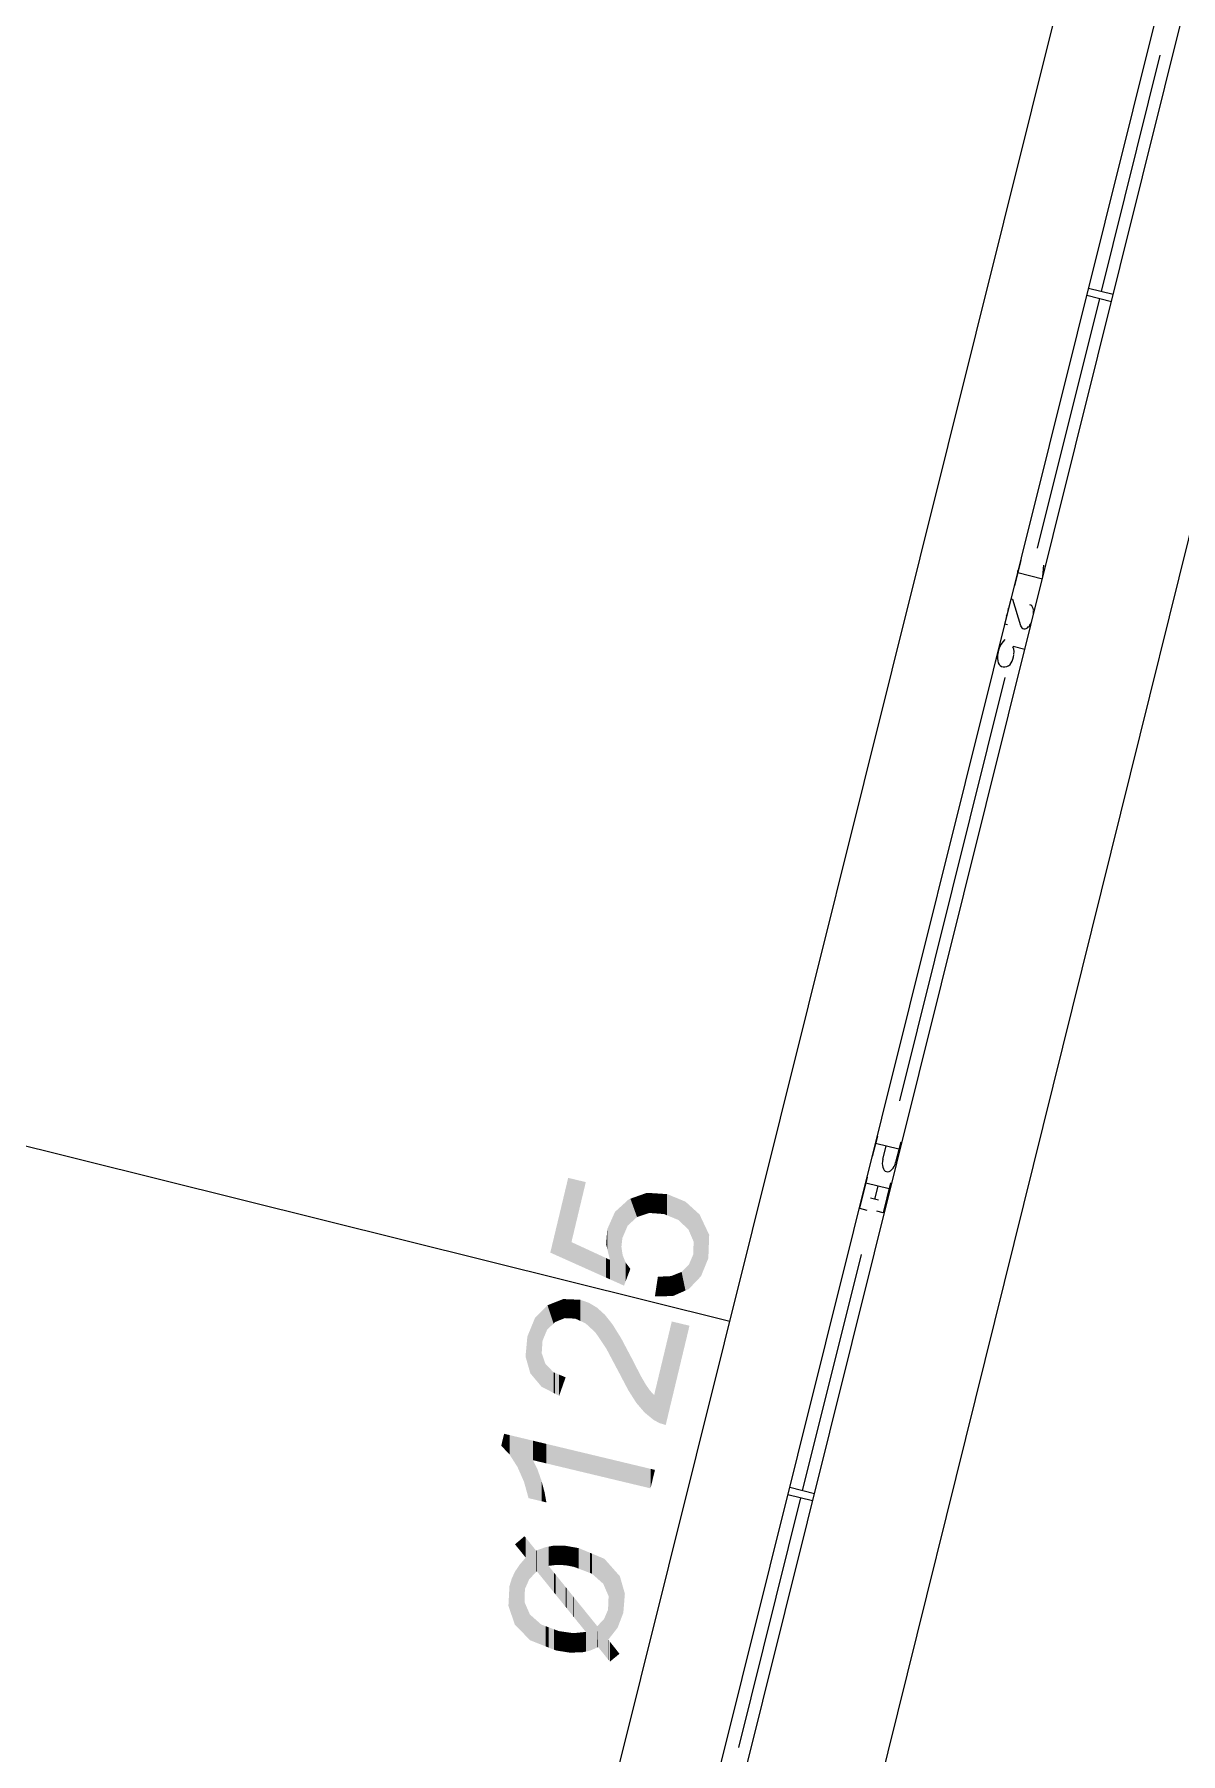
# Model space of a CAD drawing. Header units: inches. Extents: x 0.0008 to 0.0144, y 0.0003 to 0.0113.
# Drawn here: x 0.0018327 to 0.0020517, y 0.005027 to 0.0053556 of the extents above; entities that cross this region are included whole.
import ezdxf

# ---------------------------------------------------------------- set-up
doc = ezdxf.new("R2010")
doc.units = ezdxf.units.IN
doc.header["$MEASUREMENT"] = 0
doc.layers.add('Standard', color=7, linetype='Continuous')

# ---------------------------------------------------------------- blocks, each defined once
blk = doc.blocks.new('*U699')
at = {"layer": 'Standard', "color": 4, "linetype": 'ByBlock'}
for points in [[(0.0488844, 0.1287004), (0.0488828, 0.1287024), (0.0488844, 0.1287038)], [(0.0489063, 0.1286732), (0.0488844, 0.1287038), (0.0489063, 0.1287224)], [(0.0488844, 0.1287004), (0.0488844, 0.1287038), (0.0489063, 0.1286732)], [(0.0489291, 0.1286449), (0.0489063, 0.1287224), (0.0489291, 0.1287418)], [(0.0489063, 0.1286732), (0.0489063, 0.1287224), (0.0489291, 0.1286449)], [(0.0489291, 0.1286449), (0.0489291, 0.1287418), (0.0489291, 0.1286448)], [(0.0489291, 0.1286448), (0.0489291, 0.1287418), (0.0489308, 0.1286428)], [(0.0489308, 0.1286428), (0.0489308, 0.1287397), (0.0489347, 0.1286379)], [(0.0489291, 0.1282644), (0.0489063, 0.1286048), (0.0489291, 0.1286314)], [(0.0489308, 0.1284853), (0.0489291, 0.1286315), (0.0489308, 0.1286334)], [(0.0489291, 0.1282644), (0.0489291, 0.1286314), (0.0489291, 0.1286315)], [(0.0489291, 0.1282644), (0.0489291, 0.1286314), (0.0489291, 0.1282644)], [(0.0489347, 0.1284941), (0.0489308, 0.1286334), (0.0489347, 0.1286379)], [(0.0489884, 0.128572), (0.048985, 0.1286721), (0.0489884, 0.1286733)], [(0.04901, 0.1285452), (0.0489884, 0.1286733), (0.04901, 0.128681)], [(0.0489884, 0.128572), (0.0489884, 0.1286733), (0.04901, 0.1285452)], [(0.0490321, 0.128518), (0.04901, 0.128681), (0.0490321, 0.1286888)], [(0.04901, 0.1285452), (0.04901, 0.128681), (0.0490321, 0.128518)], [(0.0490456, 0.1285012), (0.0490321, 0.1286888), (0.0490456, 0.1286913)], [(0.0490321, 0.128518), (0.0490321, 0.1286888), (0.0490456, 0.1285012)], [(0.0490728, 0.1286012), (0.0490456, 0.1286913), (0.0490728, 0.1286964)], [(0.0491019, 0.1286026), (0.0491019, 0.1286957), (0.0491293, 0.1286002)], [(0.0491293, 0.1286002), (0.0491293, 0.1286951), (0.0491339, 0.1285997)], [(0.0491339, 0.1285997), (0.0491339, 0.1286943), (0.0491473, 0.1285971)], [(0.0491473, 0.1285971), (0.0491473, 0.1286919), (0.0491658, 0.1285935)], [(0.0491658, 0.1285935), (0.0491658, 0.1286887), (0.0491696, 0.1285927)], [(0.0491696, 0.1285927), (0.0491696, 0.128688), (0.0491925, 0.1285841)], [(0.0491925, 0.1285841), (0.0491925, 0.128684), (0.0492086, 0.1285779)], [(0.0492086, 0.1285779), (0.0492086, 0.1286773), (0.0492266, 0.1285711)], [(0.0492266, 0.1285711), (0.0492266, 0.1286698), (0.0492463, 0.1285636)], [(0.0492463, 0.1285636), (0.0492463, 0.1286616), (0.0492559, 0.12856)], [(0.0492559, 0.12856), (0.0492559, 0.1286576), (0.0492822, 0.1285366)], [(0.0492822, 0.1285366), (0.0492822, 0.1286466), (0.0492863, 0.128533)], [(0.0492863, 0.128533), (0.0492863, 0.1286449), (0.049311, 0.1285111)], [(0.049311, 0.1285111), (0.049311, 0.1286346), (0.0493154, 0.1285009)], [(0.0493154, 0.1285009), (0.0493154, 0.1286328), (0.0493168, 0.1284976)], [(0.0493168, 0.1284976), (0.0493168, 0.1286322), (0.0493344, 0.1284573)], [(0.0488679, 0.1283538), (0.0488559, 0.1285001), (0.0488679, 0.1285388)], [(0.048882, 0.1283124), (0.0488679, 0.1285388), (0.048882, 0.128568)], [(0.0488679, 0.1283538), (0.0488679, 0.1285388), (0.048882, 0.1283124)], [(0.0488828, 0.1283116), (0.048882, 0.128568), (0.0488828, 0.1285694)], [(0.048882, 0.1283124), (0.048882, 0.128568), (0.0488828, 0.1283116)], [(0.0488844, 0.12831), (0.0488828, 0.1285694), (0.0488844, 0.1285727)], [(0.0488828, 0.1283116), (0.0488828, 0.1285694), (0.0488844, 0.12831)], [(0.0489063, 0.1282877), (0.0488844, 0.1285727), (0.0489063, 0.1286048)], [(0.0488844, 0.12831), (0.0488844, 0.1285727), (0.0489063, 0.1282877)], [(0.0489063, 0.1282877), (0.0489063, 0.1286048), (0.0489291, 0.1282644)], [(0.0490456, 0.1285012), (0.0490456, 0.1285977), (0.0490728, 0.1284675)], [(0.0490728, 0.1284675), (0.0490728, 0.1285641), (0.049077, 0.1284623)], [(0.049077, 0.1284623), (0.049077, 0.1285588), (0.0490809, 0.1284575)], [(0.0490809, 0.1284575), (0.0490809, 0.128554), (0.0490955, 0.1284394)], [(0.0490955, 0.1284394), (0.0490955, 0.1285359), (0.0491019, 0.1284315)], [(0.0493344, 0.1284573), (0.0493344, 0.1286123), (0.0493354, 0.1284549)], [(0.0493354, 0.1284549), (0.0493354, 0.1286112), (0.0493371, 0.1284511)], [(0.0488559, 0.1283888), (0.0488508, 0.1284039), (0.0488559, 0.1285001)], [(0.0488559, 0.1283888), (0.0488559, 0.1285001), (0.0488679, 0.1283538)], [(0.0491019, 0.1284315), (0.0491019, 0.128528), (0.0491293, 0.1283976)], [(0.0491293, 0.1283976), (0.0491293, 0.1284941), (0.0491339, 0.1283919)], [(0.0491339, 0.1283919), (0.0491339, 0.1284885), (0.0491473, 0.1283754)], [(0.0491473, 0.1283754), (0.0491473, 0.1284719), (0.0491658, 0.1283525)], [(0.0493371, 0.1282417), (0.0493354, 0.1284102), (0.0493371, 0.1284511)], [(0.0489291, 0.1282644), (0.0489291, 0.1284215), (0.0489308, 0.1282627)], [(0.0489308, 0.1282627), (0.0489308, 0.1284178), (0.0489347, 0.1282588)], [(0.0489347, 0.1282588), (0.0489347, 0.1284088), (0.0489514, 0.1282417)], [(0.0489514, 0.1282417), (0.0489514, 0.1283703), (0.048955, 0.128238)], [(0.0491658, 0.1283525), (0.0491658, 0.128449), (0.0491696, 0.1283477)], [(0.0491696, 0.1283477), (0.0491696, 0.1284442), (0.0491925, 0.1283194)], [(0.0491925, 0.1283194), (0.0491925, 0.1284159), (0.0492086, 0.1282994)], [(0.0492086, 0.1282994), (0.0492086, 0.128396), (0.0492266, 0.1282772)], [(0.0493344, 0.1281441), (0.0493168, 0.1283439), (0.0493344, 0.128385)], [(0.0493354, 0.1281429), (0.0493344, 0.128385), (0.0493354, 0.1284102)], [(0.0493344, 0.1281441), (0.0493344, 0.128385), (0.0493354, 0.1281429)], [(0.048955, 0.128238), (0.048955, 0.1283621), (0.0489564, 0.1282366)], [(0.0489564, 0.1282366), (0.0489564, 0.1283608), (0.048985, 0.1282253)], [(0.048985, 0.1282253), (0.048985, 0.1283354), (0.0489884, 0.1282239)], [(0.0489884, 0.1282239), (0.0489884, 0.1283324), (0.04901, 0.1282154)], [(0.04901, 0.1282154), (0.04901, 0.1283132), (0.0490321, 0.1282067)], [(0.0490321, 0.1282067), (0.0490321, 0.128305), (0.0490456, 0.1282013)], [(0.0490456, 0.1282013), (0.0490456, 0.1282999), (0.0490728, 0.1281906)], [(0.0490728, 0.1281906), (0.0490728, 0.1282897), (0.049077, 0.1281889)], [(0.049077, 0.1281889), (0.049077, 0.1282881), (0.0490809, 0.1281874)], [(0.0490809, 0.1281874), (0.0490809, 0.1282866), (0.0490955, 0.128185)], [(0.0492863, 0.1282034), (0.0492822, 0.1283049), (0.0492863, 0.1283093)], [(0.049311, 0.128173), (0.0492863, 0.1283093), (0.049311, 0.1283358)], [(0.0492863, 0.1282034), (0.0492863, 0.1283093), (0.049311, 0.128173)], [(0.0493154, 0.1281675), (0.049311, 0.1283358), (0.0493154, 0.1283406)], [(0.049311, 0.128173), (0.049311, 0.1283358), (0.0493154, 0.1281675)], [(0.0493168, 0.1281658), (0.0493154, 0.1283406), (0.0493168, 0.1283439)], [(0.0493154, 0.1281675), (0.0493154, 0.1283406), (0.0493168, 0.1281658)], [(0.0493168, 0.1281658), (0.0493168, 0.1283439), (0.0493344, 0.1281441)], [(0.0490955, 0.128185), (0.0490955, 0.1282812), (0.0491019, 0.128184)], [(0.0491019, 0.128184), (0.0491019, 0.1282803), (0.0491293, 0.1281796)], [(0.0491293, 0.1281796), (0.0491293, 0.1282764), (0.0491339, 0.1281789)], [(0.0491339, 0.1281789), (0.0491339, 0.1282757), (0.0491473, 0.1281768)], [(0.0491696, 0.1281772), (0.0491658, 0.1282712), (0.0491696, 0.1282716)], [(0.0491925, 0.1281776), (0.0491696, 0.1282716), (0.0491925, 0.1282738)], [(0.0492086, 0.1281779), (0.0491925, 0.1282738), (0.0492086, 0.1282754)], [(0.0492266, 0.1281819), (0.0492086, 0.1282754), (0.0492266, 0.1282772)], [(0.0493354, 0.1281429), (0.0493354, 0.1282395), (0.0493371, 0.1281408)], [(0.0493371, 0.1281408), (0.0493371, 0.1282374), (0.0493436, 0.1281328)]]:
    blk.add_solid(points, dxfattribs=at)
at = {"layer": 'Standard', "color": 4, "linetype": 'ByBlock', "extrusion": (0, 0, -1)}
for points in [[(-0.0489291, 0.1286448), (-0.0489291, 0.1287418), (-0.0489291, 0.1287418)], [(-0.0489308, 0.1286428), (-0.0489291, 0.1287418), (-0.0489308, 0.1287397)], [(-0.0489347, 0.1286379), (-0.0489308, 0.1287397), (-0.0489347, 0.1287349)], [(-0.0489347, 0.1284941), (-0.0489347, 0.1287349), (-0.0489514, 0.1285319)], [(-0.0489514, 0.1285319), (-0.0489347, 0.1287349), (-0.0489514, 0.128714)], [(-0.0489514, 0.1285319), (-0.0489514, 0.128714), (-0.048955, 0.1285357)], [(-0.048955, 0.1285357), (-0.0489514, 0.128714), (-0.048955, 0.1287095)], [(-0.048955, 0.1285357), (-0.048955, 0.1287095), (-0.0489564, 0.1285373)], [(-0.0489564, 0.1285373), (-0.048955, 0.1287095), (-0.0489564, 0.1287077)], [(-0.0489564, 0.1285373), (-0.0489564, 0.1287077), (-0.048985, 0.1285683)], [(-0.048985, 0.1285683), (-0.0489564, 0.1287077), (-0.048985, 0.1286721)], [(-0.0489291, 0.1284215), (-0.0489291, 0.1286315), (-0.0489308, 0.1284853)], [(-0.0489308, 0.1284853), (-0.0489308, 0.1286334), (-0.0489347, 0.1284941)], [(-0.048985, 0.1285683), (-0.048985, 0.1286721), (-0.0489884, 0.128572)], [(-0.0490456, 0.1285977), (-0.0490456, 0.1286913), (-0.0490728, 0.1286012)], [(-0.0490728, 0.1286012), (-0.0490728, 0.1286964), (-0.049077, 0.1286018)], [(-0.049077, 0.1286018), (-0.0490728, 0.1286964), (-0.049077, 0.1286963)], [(-0.049077, 0.1286018), (-0.049077, 0.1286963), (-0.0490809, 0.1286019)], [(-0.0490809, 0.1286019), (-0.049077, 0.1286963), (-0.0490809, 0.1286962)], [(-0.0490809, 0.1286019), (-0.0490809, 0.1286962), (-0.0490955, 0.1286024)], [(-0.0490955, 0.1286024), (-0.0490809, 0.1286962), (-0.0490955, 0.1286958)], [(-0.0490955, 0.1286024), (-0.0490955, 0.1286958), (-0.0491019, 0.1286026)], [(-0.0491019, 0.1286026), (-0.0490955, 0.1286958), (-0.0491019, 0.1286957)], [(-0.0491293, 0.1286002), (-0.0491019, 0.1286957), (-0.0491293, 0.1286951)], [(-0.0491339, 0.1285997), (-0.0491293, 0.1286951), (-0.0491339, 0.1286943)], [(-0.0491473, 0.1285971), (-0.0491339, 0.1286943), (-0.0491473, 0.1286919)], [(-0.0491658, 0.1285935), (-0.0491473, 0.1286919), (-0.0491658, 0.1286887)], [(-0.0491696, 0.1285927), (-0.0491658, 0.1286887), (-0.0491696, 0.128688)], [(-0.0491925, 0.1285841), (-0.0491696, 0.128688), (-0.0491925, 0.128684)], [(-0.0492086, 0.1285779), (-0.0491925, 0.128684), (-0.0492086, 0.1286773)], [(-0.0492266, 0.1285711), (-0.0492086, 0.1286773), (-0.0492266, 0.1286698)], [(-0.0492463, 0.1285636), (-0.0492266, 0.1286698), (-0.0492463, 0.1286616)], [(-0.0492559, 0.12856), (-0.0492463, 0.1286616), (-0.0492559, 0.1286576)], [(-0.0492822, 0.1285366), (-0.0492559, 0.1286576), (-0.0492822, 0.1286466)], [(-0.0492863, 0.128533), (-0.0492822, 0.1286466), (-0.0492863, 0.1286449)], [(-0.049311, 0.1285111), (-0.0492863, 0.1286449), (-0.049311, 0.1286346)], [(-0.0493154, 0.1285009), (-0.049311, 0.1286346), (-0.0493154, 0.1286328)], [(-0.0493168, 0.1284976), (-0.0493154, 0.1286328), (-0.0493168, 0.1286322)], [(-0.0493344, 0.1284573), (-0.0493168, 0.1286322), (-0.0493344, 0.1286123)], [(-0.0490728, 0.1284675), (-0.0490456, 0.1285977), (-0.0490728, 0.1285641)], [(-0.049077, 0.1284623), (-0.0490728, 0.1285641), (-0.049077, 0.1285588)], [(-0.0490809, 0.1284575), (-0.049077, 0.1285588), (-0.0490809, 0.128554)], [(-0.0490955, 0.1284394), (-0.0490809, 0.128554), (-0.0490955, 0.1285359)], [(-0.0491019, 0.1284315), (-0.0490955, 0.1285359), (-0.0491019, 0.128528)], [(-0.0493354, 0.1284549), (-0.0493344, 0.1286123), (-0.0493354, 0.1286112)], [(-0.0493371, 0.1284511), (-0.0493354, 0.1286112), (-0.0493371, 0.1286093)], [(-0.0493371, 0.1282417), (-0.0493371, 0.1286093), (-0.0493436, 0.1282499)], [(-0.0493436, 0.1282499), (-0.0493371, 0.1286093), (-0.0493436, 0.128602)], [(-0.0493436, 0.1282499), (-0.0493436, 0.128602), (-0.0493808, 0.1282976)], [(-0.0493808, 0.1282976), (-0.0493436, 0.128602), (-0.0493808, 0.1285599)], [(-0.0493808, 0.1282976), (-0.0493808, 0.1285599), (-0.04939, 0.1283215)], [(-0.04939, 0.1283215), (-0.0493808, 0.1285599), (-0.04939, 0.1285495)], [(-0.04939, 0.1283215), (-0.04939, 0.1285495), (-0.0493918, 0.1283261)], [(-0.0493918, 0.1283261), (-0.04939, 0.1285495), (-0.0493918, 0.1285475)], [(-0.0493918, 0.1283261), (-0.0493918, 0.1285475), (-0.0494086, 0.1283698)], [(-0.0494086, 0.1283698), (-0.0493918, 0.1285475), (-0.0494086, 0.1284885)], [(-0.0491293, 0.1283976), (-0.0491019, 0.128528), (-0.0491293, 0.1284941)], [(-0.0491339, 0.1283919), (-0.0491293, 0.1284941), (-0.0491339, 0.1284885)], [(-0.0491473, 0.1283754), (-0.0491339, 0.1284885), (-0.0491473, 0.1284719)], [(-0.0491658, 0.1283525), (-0.0491473, 0.1284719), (-0.0491658, 0.128449)], [(-0.0494086, 0.1283698), (-0.0494086, 0.1284885), (-0.0494161, 0.1284623)], [(-0.0489308, 0.1282627), (-0.0489291, 0.1284215), (-0.0489308, 0.1284178)], [(-0.0489347, 0.1282588), (-0.0489308, 0.1284178), (-0.0489347, 0.1284088)], [(-0.0489514, 0.1282417), (-0.0489347, 0.1284088), (-0.0489514, 0.1283703)], [(-0.048955, 0.128238), (-0.0489514, 0.1283703), (-0.048955, 0.1283621)], [(-0.0491696, 0.1283477), (-0.0491658, 0.128449), (-0.0491696, 0.1284442)], [(-0.0491925, 0.1283194), (-0.0491696, 0.1284442), (-0.0491925, 0.1284159)], [(-0.0492086, 0.1282994), (-0.0491925, 0.1284159), (-0.0492086, 0.128396)], [(-0.0492266, 0.1282772), (-0.0492086, 0.128396), (-0.0492266, 0.1283737)], [(-0.0492266, 0.1281819), (-0.0492266, 0.1283737), (-0.0492463, 0.1281862)], [(-0.0492463, 0.1281862), (-0.0492266, 0.1283737), (-0.0492463, 0.1283493)], [(-0.0493354, 0.1282395), (-0.0493354, 0.1284102), (-0.0493371, 0.1282417)], [(-0.0489564, 0.1282366), (-0.048955, 0.1283621), (-0.0489564, 0.1283608)], [(-0.048985, 0.1282253), (-0.0489564, 0.1283608), (-0.048985, 0.1283354)], [(-0.0489884, 0.1282239), (-0.048985, 0.1283354), (-0.0489884, 0.1283324)], [(-0.04901, 0.1282154), (-0.0489884, 0.1283324), (-0.04901, 0.1283132)], [(-0.0490321, 0.1282067), (-0.04901, 0.1283132), (-0.0490321, 0.128305)], [(-0.0490456, 0.1282013), (-0.0490321, 0.128305), (-0.0490456, 0.1282999)], [(-0.0490728, 0.1281906), (-0.0490456, 0.1282999), (-0.0490728, 0.1282897)], [(-0.049077, 0.1281889), (-0.0490728, 0.1282897), (-0.049077, 0.1282881)], [(-0.0490809, 0.1281874), (-0.049077, 0.1282881), (-0.0490809, 0.1282866)], [(-0.0490955, 0.128185), (-0.0490809, 0.1282866), (-0.0490955, 0.1282812)], [(-0.0492463, 0.1281862), (-0.0492463, 0.1283493), (-0.0492559, 0.1281903)], [(-0.0492559, 0.1281903), (-0.0492463, 0.1283493), (-0.0492559, 0.1283375)], [(-0.0492559, 0.1281903), (-0.0492559, 0.1283375), (-0.0492822, 0.1282016)], [(-0.0492822, 0.1282016), (-0.0492559, 0.1283375), (-0.0492822, 0.1283049)], [(-0.0492822, 0.1282016), (-0.0492822, 0.1283049), (-0.0492863, 0.1282034)], [(-0.0491019, 0.128184), (-0.0490955, 0.1282812), (-0.0491019, 0.1282803)], [(-0.0491293, 0.1281796), (-0.0491019, 0.1282803), (-0.0491293, 0.1282764)], [(-0.0491339, 0.1281789), (-0.0491293, 0.1282764), (-0.0491339, 0.1282757)], [(-0.0491473, 0.1281768), (-0.0491339, 0.1282757), (-0.0491473, 0.1282738)], [(-0.0491473, 0.1281768), (-0.0491473, 0.1282738), (-0.0491658, 0.1281771)], [(-0.0491658, 0.1281771), (-0.0491473, 0.1282738), (-0.0491658, 0.1282712)], [(-0.0491658, 0.1281771), (-0.0491658, 0.1282712), (-0.0491696, 0.1281772)], [(-0.0491696, 0.1281772), (-0.0491696, 0.1282716), (-0.0491925, 0.1281776)], [(-0.0491925, 0.1281776), (-0.0491925, 0.1282738), (-0.0492086, 0.1281779)], [(-0.0492086, 0.1281779), (-0.0492086, 0.1282754), (-0.0492266, 0.1281819)], [(-0.0493371, 0.1281408), (-0.0493354, 0.1282395), (-0.0493371, 0.1282374)], [(-0.0493436, 0.1281328), (-0.0493371, 0.1282374), (-0.0493436, 0.1282294)], [(-0.0493436, 0.1281328), (-0.0493436, 0.1282294), (-0.0493808, 0.1281636)], [(-0.0493808, 0.1281636), (-0.0493436, 0.1282294), (-0.0493808, 0.1281827)], [(-0.0493808, 0.1281636), (-0.0493808, 0.1281827), (-0.04939, 0.1281712)]]:
    blk.add_solid(points, dxfattribs=at)
blk = doc.blocks.new('*U700')
at = {"layer": 'Standard', "color": 4, "linetype": 'ByBlock'}
for points in [[(0.0488298, 0.1291666), (0.0488159, 0.1291814), (0.0488298, 0.1292391)], [(0.0488298, 0.1291666), (0.0488298, 0.1292391), (0.0488566, 0.129138)], [(0.0488566, 0.129138), (0.0488566, 0.1292327), (0.0488945, 0.1290784)], [(0.0488945, 0.1290784), (0.0488945, 0.1292236), (0.0489265, 0.1290061)], [(0.0489265, 0.1290061), (0.0489265, 0.129216), (0.0489486, 0.1289266)], [(0.0489486, 0.1289266), (0.0489486, 0.1292107), (0.0489701, 0.1289215)], [(0.0489701, 0.1291108), (0.0489701, 0.1292055), (0.0489919, 0.1291056)], [(0.0489919, 0.1291056), (0.0489919, 0.1292003), (0.0490114, 0.1291009)], [(0.0490114, 0.1291009), (0.0490114, 0.1291957), (0.0490263, 0.1290973)], [(0.0490263, 0.1290973), (0.0490263, 0.1291921), (0.0490352, 0.1290952)], [(0.0490352, 0.1290952), (0.0490352, 0.12919), (0.0495407, 0.1289742)], [(0.0495407, 0.1289742), (0.0490352, 0.12919), (0.0495407, 0.1290689)], [(0.0489701, 0.1289215), (0.0489701, 0.1291108), (0.0489919, 0.1289163)], [(0.0489919, 0.1289163), (0.0489919, 0.1290661), (0.0490114, 0.1289116)], [(0.0490114, 0.1289116), (0.0490114, 0.129011), (0.0490263, 0.128908)], [(0.0490263, 0.128908), (0.0490263, 0.1289548), (0.0490352, 0.1289059)]]:
    blk.add_solid(points, dxfattribs=at)
at = {"layer": 'Standard', "color": 4, "linetype": 'ByBlock', "extrusion": (0, 0, -1)}
for points in [[(-0.0488566, 0.129138), (-0.0488298, 0.1292391), (-0.0488566, 0.1292327)], [(-0.0488945, 0.1290784), (-0.0488566, 0.1292327), (-0.0488945, 0.1292236)], [(-0.0489265, 0.1290061), (-0.0488945, 0.1292236), (-0.0489265, 0.129216)], [(-0.0489486, 0.1289266), (-0.0489265, 0.129216), (-0.0489486, 0.1292107)], [(-0.0489701, 0.1289215), (-0.0489486, 0.1292107), (-0.0489701, 0.1292055)], [(-0.0489919, 0.1291056), (-0.0489701, 0.1292055), (-0.0489919, 0.1292003)], [(-0.0490114, 0.1291009), (-0.0489919, 0.1292003), (-0.0490114, 0.1291957)], [(-0.0490263, 0.1290973), (-0.0490114, 0.1291957), (-0.0490263, 0.1291921)], [(-0.0490352, 0.1290952), (-0.0490263, 0.1291921), (-0.0490352, 0.12919)], [(-0.0489919, 0.1289163), (-0.0489701, 0.1291108), (-0.0489919, 0.1290661)], [(-0.0490114, 0.1289116), (-0.0489919, 0.1290661), (-0.0490114, 0.129011)], [(-0.0495407, 0.1289742), (-0.0495407, 0.1290689), (-0.0495622, 0.1290638)], [(-0.0490263, 0.128908), (-0.0490114, 0.129011), (-0.0490263, 0.1289548)]]:
    blk.add_solid(points, dxfattribs=at)
blk = doc.blocks.new('*U701')
at = {"layer": 'Standard', "color": 4, "linetype": 'ByBlock'}
for points in [[(0.0490697, 0.1297742), (0.0490407, 0.129863), (0.0490697, 0.1298745)], [(0.0490769, 0.1297812), (0.0490697, 0.1298745), (0.0490769, 0.1298774)], [(0.049097, 0.1297894), (0.0490769, 0.1298774), (0.049097, 0.1298854)], [(0.0491168, 0.1297975), (0.049097, 0.1298854), (0.0491168, 0.1298932)], [(0.0491242, 0.1298005), (0.0491242, 0.1298929), (0.0491285, 0.1298003)], [(0.0491285, 0.1298003), (0.0491285, 0.1298927), (0.0491757, 0.129798)], [(0.0491757, 0.129798), (0.0491757, 0.1298907), (0.0491996, 0.129787)], [(0.0491996, 0.129787), (0.0491996, 0.1298896), (0.0492254, 0.1297751)], [(0.0492254, 0.1297751), (0.0492254, 0.1298806), (0.0492419, 0.1297599)], [(0.0492419, 0.1297599), (0.0492419, 0.1298749), (0.0492736, 0.1297305)], [(0.0489797, 0.1295056), (0.0489573, 0.1297467), (0.0489797, 0.1298014)], [(0.0490118, 0.1294675), (0.0489797, 0.1298014), (0.0490118, 0.1298338)], [(0.0489797, 0.1295056), (0.0489797, 0.1298014), (0.0490118, 0.1294675)], [(0.0490124, 0.1294672), (0.0490118, 0.1298338), (0.0490124, 0.1298344)], [(0.0490118, 0.1294675), (0.0490118, 0.1298338), (0.0490124, 0.1294672)], [(0.0490164, 0.1296911), (0.0490124, 0.1298344), (0.0490164, 0.1298384)], [(0.0490305, 0.1297247), (0.0490164, 0.1298384), (0.0490305, 0.1298527)], [(0.0490386, 0.1297441), (0.0490305, 0.1298527), (0.0490386, 0.1298609)], [(0.0490407, 0.1297462), (0.0490386, 0.1298609), (0.0490407, 0.129863)], [(0.0492736, 0.1297305), (0.0492736, 0.1298558), (0.0492814, 0.1297189)], [(0.0492814, 0.1297189), (0.0492814, 0.1298511), (0.049319, 0.1296631)], [(0.049319, 0.1296631), (0.049319, 0.1298169), (0.0493256, 0.1296533)], [(0.0493256, 0.1296533), (0.0493256, 0.1298087), (0.0493562, 0.1295954)], [(0.0489427, 0.1295831), (0.0489338, 0.1296141), (0.0489427, 0.1297108)], [(0.0489573, 0.1295321), (0.0489427, 0.1297108), (0.0489573, 0.1297467)], [(0.0489427, 0.1295831), (0.0489427, 0.1297108), (0.0489573, 0.1295321)], [(0.0489573, 0.1295321), (0.0489573, 0.1297467), (0.0489797, 0.1295056)], [(0.0493562, 0.1295954), (0.0493562, 0.1297701), (0.0493894, 0.1295329)], [(0.0493894, 0.1295329), (0.0493894, 0.1297166), (0.0493987, 0.1295152)], [(0.0493987, 0.1295152), (0.0493987, 0.1297016), (0.0494324, 0.129451)], [(0.0496437, 0.1294043), (0.0496144, 0.1296618), (0.0496437, 0.1297844)], [(0.0490124, 0.1294672), (0.0490124, 0.1296304), (0.0490164, 0.1294651)], [(0.0490164, 0.1294651), (0.0490164, 0.129619), (0.0490305, 0.1294578)], [(0.0494324, 0.129451), (0.0494324, 0.1296378), (0.0494516, 0.1294207)], [(0.0496144, 0.1292817), (0.049583, 0.1295307), (0.0496144, 0.1296618)], [(0.0490305, 0.1294578), (0.0490305, 0.1295782), (0.0490386, 0.1294536)], [(0.0490386, 0.1294536), (0.0490386, 0.1295698), (0.0490407, 0.1294526)], [(0.0490407, 0.1294526), (0.0490407, 0.1295677), (0.0490697, 0.1294376)], [(0.0490697, 0.1294376), (0.0490697, 0.1295378), (0.0490769, 0.1294338)], [(0.0490769, 0.1294338), (0.0490769, 0.1295348), (0.049097, 0.1294234)], [(0.0494516, 0.1294207), (0.0494516, 0.1296015), (0.0494717, 0.129389)], [(0.0494717, 0.129389), (0.0494717, 0.1295623), (0.0494924, 0.1293649)], [(0.0494924, 0.1293649), (0.0494924, 0.1295218), (0.0495116, 0.1293426)], [(0.0495116, 0.1293426), (0.0495116, 0.1294886), (0.0495189, 0.1293366)], [(0.0495189, 0.1293366), (0.0495189, 0.129476), (0.0495377, 0.129321)], [(0.049583, 0.1292913), (0.0495581, 0.1294267), (0.049583, 0.1295307)], [(0.049583, 0.1292913), (0.049583, 0.1295307), (0.0496144, 0.1292817)], [(0.0495377, 0.129321), (0.0495377, 0.1294494), (0.0495546, 0.1293071)], [(0.0495546, 0.1293071), (0.0495546, 0.1294305), (0.0495581, 0.1293051)], [(0.0495581, 0.1293051), (0.0495581, 0.1294267), (0.049583, 0.1292913)]]:
    blk.add_solid(points, dxfattribs=at)
at = {"layer": 'Standard', "color": 4, "linetype": 'ByBlock', "extrusion": (0, 0, -1)}
for points in [[(-0.0490697, 0.1297742), (-0.0490697, 0.1298745), (-0.0490769, 0.1297812)], [(-0.0490769, 0.1297812), (-0.0490769, 0.1298774), (-0.049097, 0.1297894)], [(-0.049097, 0.1297894), (-0.049097, 0.1298854), (-0.0491168, 0.1297975)], [(-0.0491168, 0.1297975), (-0.0491168, 0.1298932), (-0.0491242, 0.1298005)], [(-0.0491242, 0.1298005), (-0.0491168, 0.1298932), (-0.0491242, 0.1298929)], [(-0.0491285, 0.1298003), (-0.0491242, 0.1298929), (-0.0491285, 0.1298927)], [(-0.0491757, 0.129798), (-0.0491285, 0.1298927), (-0.0491757, 0.1298907)], [(-0.0491996, 0.129787), (-0.0491757, 0.1298907), (-0.0491996, 0.1298896)], [(-0.0492254, 0.1297751), (-0.0491996, 0.1298896), (-0.0492254, 0.1298806)], [(-0.0492419, 0.1297599), (-0.0492254, 0.1298806), (-0.0492419, 0.1298749)], [(-0.0492736, 0.1297305), (-0.0492419, 0.1298749), (-0.0492736, 0.1298558)], [(-0.0490124, 0.1296304), (-0.0490124, 0.1298344), (-0.0490164, 0.1296911)], [(-0.0490164, 0.1296911), (-0.0490164, 0.1298384), (-0.0490305, 0.1297247)], [(-0.0490305, 0.1297247), (-0.0490305, 0.1298527), (-0.0490386, 0.1297441)], [(-0.0490386, 0.1297441), (-0.0490386, 0.1298609), (-0.0490407, 0.1297462)], [(-0.0490407, 0.1297462), (-0.0490407, 0.129863), (-0.0490697, 0.1297742)], [(-0.0492814, 0.1297189), (-0.0492736, 0.1298558), (-0.0492814, 0.1298511)], [(-0.049319, 0.1296631), (-0.0492814, 0.1298511), (-0.049319, 0.1298169)], [(-0.0493256, 0.1296533), (-0.049319, 0.1298169), (-0.0493256, 0.1298087)], [(-0.0493562, 0.1295954), (-0.0493256, 0.1298087), (-0.0493562, 0.1297701)], [(-0.0493894, 0.1295329), (-0.0493562, 0.1297701), (-0.0493894, 0.1297166)], [(-0.0493987, 0.1295152), (-0.0493894, 0.1297166), (-0.0493987, 0.1297016)], [(-0.0494324, 0.129451), (-0.0493987, 0.1297016), (-0.0494324, 0.1296378)], [(-0.0496437, 0.1294043), (-0.0496437, 0.1297844), (-0.0497298, 0.1297638)], [(-0.0490164, 0.1294651), (-0.0490124, 0.1296304), (-0.0490164, 0.129619)], [(-0.0490305, 0.1294578), (-0.0490164, 0.129619), (-0.0490305, 0.1295782)], [(-0.0494516, 0.1294207), (-0.0494324, 0.1296378), (-0.0494516, 0.1296015)], [(-0.0496144, 0.1292817), (-0.0496144, 0.1296618), (-0.0496437, 0.1294043)], [(-0.0490386, 0.1294536), (-0.0490305, 0.1295782), (-0.0490386, 0.1295698)], [(-0.0490407, 0.1294526), (-0.0490386, 0.1295698), (-0.0490407, 0.1295677)], [(-0.0490697, 0.1294376), (-0.0490407, 0.1295677), (-0.0490697, 0.1295378)], [(-0.0490769, 0.1294338), (-0.0490697, 0.1295378), (-0.0490769, 0.1295348)], [(-0.049097, 0.1294234), (-0.0490769, 0.1295348), (-0.049097, 0.1295264)], [(-0.0494717, 0.129389), (-0.0494516, 0.1296015), (-0.0494717, 0.1295623)], [(-0.0494924, 0.1293649), (-0.0494717, 0.1295623), (-0.0494924, 0.1295218)], [(-0.049097, 0.1294234), (-0.049097, 0.1295264), (-0.0491168, 0.1294798)], [(-0.0491168, 0.1294798), (-0.049097, 0.1295264), (-0.0491168, 0.1295181)], [(-0.0491168, 0.1294798), (-0.0491168, 0.1295181), (-0.0491242, 0.1295008)], [(-0.0491242, 0.1295008), (-0.0491168, 0.1295181), (-0.0491242, 0.129515)], [(-0.0491242, 0.1295008), (-0.0491242, 0.129515), (-0.0491285, 0.1295132)], [(-0.0495116, 0.1293426), (-0.0494924, 0.1295218), (-0.0495116, 0.1294886)], [(-0.0495189, 0.1293366), (-0.0495116, 0.1294886), (-0.0495189, 0.129476)], [(-0.0495377, 0.129321), (-0.0495189, 0.129476), (-0.0495377, 0.1294494)], [(-0.0495546, 0.1293071), (-0.0495377, 0.1294494), (-0.0495546, 0.1294305)], [(-0.0495581, 0.1293051), (-0.0495546, 0.1294305), (-0.0495581, 0.1294267)]]:
    blk.add_solid(points, dxfattribs=at)
blk = doc.blocks.new('*U702')
at = {"layer": 'Standard', "color": 4, "linetype": 'ByBlock'}
for points in [[(0.0491409, 0.1300797), (0.0490541, 0.1301186), (0.0491409, 0.1304814)], [(0.0491409, 0.1300797), (0.0491409, 0.1304814), (0.0491568, 0.1300726)], [(0.0494301, 0.13025), (0.0494201, 0.1303637), (0.0494301, 0.1303729)], [(0.0494354, 0.1302548), (0.0494301, 0.1303729), (0.0494354, 0.1303777)], [(0.0494429, 0.1302617), (0.0494354, 0.1303777), (0.0494429, 0.1303804)], [(0.0494752, 0.1302913), (0.0494429, 0.1303804), (0.0494752, 0.1303919)], [(0.0495228, 0.130307), (0.0494752, 0.1303919), (0.0495228, 0.1304088)], [(0.0495352, 0.1303111), (0.0495352, 0.1304081), (0.0495617, 0.1303091)], [(0.0495617, 0.1303091), (0.0495617, 0.1304064), (0.0495763, 0.130308)], [(0.0495763, 0.130308), (0.0495763, 0.1304055), (0.0496064, 0.1303057)], [(0.0496064, 0.1303057), (0.0496064, 0.1304035), (0.0496213, 0.1302995)], [(0.0496213, 0.1302995), (0.0496213, 0.1304026), (0.0496406, 0.1302916)], [(0.0496406, 0.1302916), (0.0496406, 0.1303947), (0.0496502, 0.1302876)], [(0.0496502, 0.1302876), (0.0496502, 0.1303907), (0.0496764, 0.1302768)], [(0.0496764, 0.1302768), (0.0496764, 0.13038), (0.0496913, 0.1302625)], [(0.0496913, 0.1302625), (0.0496913, 0.1303738), (0.0497103, 0.1302441)], [(0.0493681, 0.1299779), (0.0493434, 0.1302608), (0.0493681, 0.1303164)], [(0.0493992, 0.129964), (0.0493681, 0.1303164), (0.0493992, 0.1303447)], [(0.0493681, 0.1299779), (0.0493681, 0.1303164), (0.0493992, 0.129964)], [(0.0494041, 0.1301895), (0.0493992, 0.1303447), (0.0494041, 0.1303492)], [(0.0494052, 0.1301921), (0.0494041, 0.1303492), (0.0494052, 0.1303502)], [(0.0494118, 0.1302075), (0.0494052, 0.1303502), (0.0494118, 0.1303562)], [(0.0494201, 0.1302266), (0.0494118, 0.1303562), (0.0494201, 0.1303637)], [(0.0497103, 0.1302441), (0.0497103, 0.130366), (0.0497251, 0.13023)], [(0.0497251, 0.13023), (0.0497251, 0.1303526), (0.0497266, 0.1302263)], [(0.0497266, 0.1302263), (0.0497266, 0.1303512), (0.0497273, 0.1302247)], [(0.0497273, 0.1302247), (0.0497273, 0.1303506), (0.0497477, 0.1301767)], [(0.0497477, 0.1301767), (0.0497477, 0.130332), (0.04975, 0.1301714)], [(0.0493307, 0.1301362), (0.0493252, 0.130159), (0.0493307, 0.1302323)], [(0.0493434, 0.1300836), (0.0493307, 0.1302323), (0.0493434, 0.1302608)], [(0.0493307, 0.1301362), (0.0493307, 0.1302323), (0.0493434, 0.1300836)], [(0.0493434, 0.129989), (0.0493434, 0.1302608), (0.0493681, 0.1299779)], [(0.0491568, 0.1300726), (0.0491568, 0.1301697), (0.0492265, 0.1300413)], [(0.0492265, 0.1300413), (0.0492265, 0.1301375), (0.0493252, 0.1299971)], [(0.0493992, 0.129964), (0.0493992, 0.130147), (0.0494041, 0.1299618)], [(0.04975, 0.1299664), (0.0497477, 0.1301088), (0.04975, 0.1301714)], [(0.0493252, 0.1299971), (0.0493252, 0.130092), (0.0493307, 0.1299947)], [(0.0493307, 0.1299947), (0.0493307, 0.1300894), (0.0493434, 0.129989)], [(0.0494041, 0.1299618), (0.0494041, 0.1301143), (0.0494052, 0.1299613)], [(0.0494052, 0.1299613), (0.0494052, 0.1301067), (0.0494118, 0.1299583)], [(0.0497103, 0.1299346), (0.0496913, 0.1300249), (0.0497103, 0.130044)], [(0.0497251, 0.1299411), (0.0497103, 0.130044), (0.0497251, 0.1300588)], [(0.0497266, 0.1299418), (0.0497251, 0.1300588), (0.0497266, 0.1300604)], [(0.0497273, 0.1299425), (0.0497266, 0.1300604), (0.0497273, 0.130061)], [(0.0497477, 0.129964), (0.0497273, 0.130061), (0.0497477, 0.1301088)], [(0.0496064, 0.1299068), (0.0495763, 0.1300014), (0.0496064, 0.1300029)], [(0.0496213, 0.1299072), (0.0496064, 0.1300029), (0.0496213, 0.1300036)], [(0.0496406, 0.1299078), (0.0496213, 0.1300036), (0.0496406, 0.1300045)], [(0.0496502, 0.129908), (0.0496406, 0.1300045), (0.0496502, 0.1300084)], [(0.0496764, 0.1299196), (0.0496502, 0.1300084), (0.0496764, 0.1300189)], [(0.0496913, 0.1299262), (0.0496764, 0.1300189), (0.0496913, 0.1300249)]]:
    blk.add_solid(points, dxfattribs=at)
at = {"layer": 'Standard', "color": 4, "linetype": 'ByBlock', "extrusion": (0, 0, -1)}
for points in [[(-0.0491568, 0.1300726), (-0.0491409, 0.1304814), (-0.0491568, 0.1304776)], [(-0.0491568, 0.1301697), (-0.0491568, 0.1304776), (-0.0492265, 0.1304609)], [(-0.0494301, 0.13025), (-0.0494301, 0.1303729), (-0.0494354, 0.1302548)], [(-0.0494354, 0.1302548), (-0.0494354, 0.1303777), (-0.0494429, 0.1302617)], [(-0.0494429, 0.1302617), (-0.0494429, 0.1303804), (-0.0494752, 0.1302913)], [(-0.0494752, 0.1302913), (-0.0494752, 0.1303919), (-0.0495228, 0.130307)], [(-0.0495228, 0.130307), (-0.0495228, 0.1304088), (-0.0495352, 0.1303111)], [(-0.0495352, 0.1303111), (-0.0495228, 0.1304088), (-0.0495352, 0.1304081)], [(-0.0495617, 0.1303091), (-0.0495352, 0.1304081), (-0.0495617, 0.1304064)], [(-0.0495763, 0.130308), (-0.0495617, 0.1304064), (-0.0495763, 0.1304055)], [(-0.0496064, 0.1303057), (-0.0495763, 0.1304055), (-0.0496064, 0.1304035)], [(-0.0496213, 0.1302995), (-0.0496064, 0.1304035), (-0.0496213, 0.1304026)], [(-0.0496406, 0.1302916), (-0.0496213, 0.1304026), (-0.0496406, 0.1303947)], [(-0.0496502, 0.1302876), (-0.0496406, 0.1303947), (-0.0496502, 0.1303907)], [(-0.0496764, 0.1302768), (-0.0496502, 0.1303907), (-0.0496764, 0.13038)], [(-0.0496913, 0.1302625), (-0.0496764, 0.13038), (-0.0496913, 0.1303738)], [(-0.0497103, 0.1302441), (-0.0496913, 0.1303738), (-0.0497103, 0.130366)], [(-0.0493992, 0.130147), (-0.0493992, 0.1303447), (-0.0494041, 0.1301895)], [(-0.0494041, 0.1301895), (-0.0494041, 0.1303492), (-0.0494052, 0.1301921)], [(-0.0494052, 0.1301921), (-0.0494052, 0.1303502), (-0.0494118, 0.1302075)], [(-0.0494118, 0.1302075), (-0.0494118, 0.1303562), (-0.0494201, 0.1302266)], [(-0.0494201, 0.1302266), (-0.0494201, 0.1303637), (-0.0494301, 0.13025)], [(-0.0497251, 0.13023), (-0.0497103, 0.130366), (-0.0497251, 0.1303526)], [(-0.0497266, 0.1302263), (-0.0497251, 0.1303526), (-0.0497266, 0.1303512)], [(-0.0497273, 0.1302247), (-0.0497266, 0.1303512), (-0.0497273, 0.1303506)], [(-0.0497477, 0.1301767), (-0.0497273, 0.1303506), (-0.0497477, 0.130332)], [(-0.04975, 0.1301714), (-0.0497477, 0.130332), (-0.04975, 0.1303299)], [(-0.04975, 0.1299664), (-0.04975, 0.1303299), (-0.0497786, 0.1299965)], [(-0.0497786, 0.1299965), (-0.04975, 0.1303299), (-0.0497786, 0.1303039)], [(-0.0497786, 0.1299965), (-0.0497786, 0.1303039), (-0.0497857, 0.130004)], [(-0.0497857, 0.130004), (-0.0497786, 0.1303039), (-0.0497857, 0.1302888)], [(-0.0497857, 0.130004), (-0.0497857, 0.1302888), (-0.0498213, 0.1300912)], [(-0.0498213, 0.1300912), (-0.0497857, 0.1302888), (-0.0498213, 0.1302135)], [(-0.0498213, 0.1300912), (-0.0498213, 0.1302135), (-0.0498254, 0.1302049)], [(-0.0492265, 0.1300413), (-0.0491568, 0.1301697), (-0.0492265, 0.1301375)], [(-0.0493252, 0.1299971), (-0.0492265, 0.1301375), (-0.0493252, 0.130092)], [(-0.0494041, 0.1299618), (-0.0493992, 0.130147), (-0.0494041, 0.1301143)], [(-0.0493307, 0.1299947), (-0.0493252, 0.130092), (-0.0493307, 0.1300894)], [(-0.0493434, 0.129989), (-0.0493307, 0.1300894), (-0.0493434, 0.1300836)], [(-0.0494052, 0.1299613), (-0.0494041, 0.1301143), (-0.0494052, 0.1301067)], [(-0.0494118, 0.1299583), (-0.0494052, 0.1301067), (-0.0494118, 0.1300903)], [(-0.0494118, 0.1299583), (-0.0494118, 0.1300903), (-0.0494201, 0.1299799)], [(-0.0494201, 0.1299799), (-0.0494118, 0.1300903), (-0.0494201, 0.1300699)], [(-0.0494201, 0.1299799), (-0.0494201, 0.1300699), (-0.0494301, 0.1300063)], [(-0.0494301, 0.1300063), (-0.0494201, 0.1300699), (-0.0494301, 0.1300566)], [(-0.0494301, 0.1300063), (-0.0494301, 0.1300566), (-0.0494354, 0.1300201)], [(-0.0494354, 0.1300201), (-0.0494301, 0.1300566), (-0.0494354, 0.1300497)], [(-0.0494354, 0.1300201), (-0.0494354, 0.1300497), (-0.0494429, 0.1300398)], [(-0.0497103, 0.1299346), (-0.0497103, 0.130044), (-0.0497251, 0.1299411)], [(-0.0497251, 0.1299411), (-0.0497251, 0.1300588), (-0.0497266, 0.1299418)], [(-0.0497266, 0.1299418), (-0.0497266, 0.1300604), (-0.0497273, 0.1299425)], [(-0.0497273, 0.1299425), (-0.0497273, 0.130061), (-0.0497477, 0.129964)], [(-0.0497477, 0.129964), (-0.0497477, 0.1301088), (-0.04975, 0.1299664)], [(-0.0495763, 0.129906), (-0.0495617, 0.1299056), (-0.0495763, 0.1300014)], [(-0.0495763, 0.129906), (-0.0495763, 0.1300014), (-0.0496064, 0.1299068)], [(-0.0496064, 0.1299068), (-0.0496064, 0.1300029), (-0.0496213, 0.1299072)], [(-0.0496213, 0.1299072), (-0.0496213, 0.1300036), (-0.0496406, 0.1299078)], [(-0.0496406, 0.1299078), (-0.0496406, 0.1300045), (-0.0496502, 0.129908)], [(-0.0496502, 0.129908), (-0.0496502, 0.1300084), (-0.0496764, 0.1299196)], [(-0.0496764, 0.1299196), (-0.0496764, 0.1300189), (-0.0496913, 0.1299262)], [(-0.0496913, 0.1299262), (-0.0496913, 0.1300249), (-0.0497103, 0.1299346)]]:
    blk.add_solid(points, dxfattribs=at)

msp = doc.modelspace()

# ---------------------------------------------------------------- linework, layer by layer
at = {"layer": 'Standard', "color": 2, "linetype": 'ByBlock'}
msp.add_line((0.00154442, 0.00320634), (0.00293098, 0.00880028), dxfattribs=at)
at = {"layer": 'Standard', "color": 100, "linetype": 'ByBlock'}
msp.add_line((0.00149781, 0.00323244), (0.0027507, 0.00826059), dxfattribs=at)
at = {"layer": 'Standard', "color": 51, "linetype": 'ByBlock'}
for p, q in [((0.00260385, 0.00759375), (0.00183142, 0.00449383)), ((0.0018362, 0.00449264), (0.00260862, 0.00759254))]:
    msp.add_line(p, q, dxfattribs=at)
at = {"layer": 'Standard', "color": 220, "linetype": 'ByBlock'}
msp.add_line((0.00196555, 0.00510959), (0.00082592, 0.00539356), dxfattribs=at)
at = {"layer": 'Standard', "color": 7, "linetype": 'ByBlock'}
for p, q in [((0.00204778, 0.00535164), (0.00203653, 0.00530648)), ((0.00203414, 0.00530708), (0.00203407, 0.00530709)), ((0.00203884, 0.0053059), (0.00203414, 0.00530708)), ((0.00203619, 0.00530511), (0.00202431, 0.00525743)), ((0.0020338, 0.0053057), (0.00203373, 0.00530572)), ((0.0020385, 0.00530453), (0.0020338, 0.0053057)), ((0.00202118, 0.00525504), (0.00201998, 0.00525023)), ((0.00202053, 0.00525277), (0.00202061, 0.00525275)), ((0.00202061, 0.00525275), (0.00202064, 0.00525318)), ((0.00202061, 0.00525275), (0.00202531, 0.00525158)), ((0.00202541, 0.00525199), (0.00202556, 0.0052542)), ((0.00201815, 0.0052429), (0.00201935, 0.00524771)), ((0.00201935, 0.00524771), (0.00201961, 0.00524764)), ((0.00201961, 0.00524764), (0.00202112, 0.00524264)), ((0.00201862, 0.00524278), (0.00201815, 0.0052429)), ((0.00202264, 0.00524233), (0.00202282, 0.00524254)), ((0.00201632, 0.00523556), (0.00201724, 0.00523923)), ((0.00201724, 0.00523923), (0.00201716, 0.00523925)), ((0.00202194, 0.00523806), (0.0020197, 0.00523862)), ((0.00201814, 0.00523267), (0.00199798, 0.00515176)), ((0.00199377, 0.00514502), (0.0019928, 0.00514113)), ((0.00199789, 0.00514253), (0.00199342, 0.00514365)), ((0.0019948, 0.00514063), (0.00199543, 0.00514315)), ((0.00199823, 0.00514391), (0.00199726, 0.00514001)), ((0.00199182, 0.00513723), (0.00199034, 0.00513127)), ((0.00199601, 0.00513497), (0.00199154, 0.00513608)), ((0.00199629, 0.00513612), (0.00199487, 0.00513039)), ((0.00199397, 0.0051328), (0.00199244, 0.00513318)), ((0.00199386, 0.00513551), (0.00199323, 0.00513298)), ((0.00199034, 0.00513127), (0.00199177, 0.00513091)), ((0.00199487, 0.00513039), (0.00199369, 0.00513068)), ((0.00199067, 0.00512242), (0.00197942, 0.00507727)), ((0.00197703, 0.00507786), (0.00197696, 0.00507788)), ((0.00198173, 0.00507669), (0.00197703, 0.00507786)), ((0.00197908, 0.00507589), (0.0019672, 0.00502822)), ((0.00197669, 0.00507649), (0.00197661, 0.00507651)), ((0.00198139, 0.00507532), (0.00197669, 0.00507649))]:
    msp.add_line(p, q, dxfattribs=at)
for points in [[(0.00201846, 0.00524444), (0.00201865, 0.00524493), (0.00201878, 0.00524545), (0.00201884, 0.00524597)], [(0.00202361, 0.00524562), (0.00202353, 0.00524591), (0.00202342, 0.00524617), (0.00202327, 0.00524637), (0.00202309, 0.00524651), (0.00202289, 0.00524659)], [(0.00202361, 0.00524478), (0.00202361, 0.00524515), (0.00202358, 0.0052455)], [(0.0020211, 0.0052426), (0.00202123, 0.00524236), (0.00202139, 0.00524218), (0.00202157, 0.00524206), (0.00202178, 0.005242), (0.002022, 0.00524201), (0.00202222, 0.00524208), (0.00202245, 0.00524222), (0.00202266, 0.00524242)], [(0.00202284, 0.0052426), (0.00202305, 0.00524291), (0.00202323, 0.00524325)], [(0.0020181, 0.00523994), (0.00201774, 0.00523954), (0.00201741, 0.00523905), (0.00201713, 0.00523851), (0.00201692, 0.00523791), (0.00201677, 0.00523729), (0.00201668, 0.00523667)], [(0.00201987, 0.00523714), (0.00201989, 0.00523765), (0.00201982, 0.00523813), (0.00201968, 0.00523855)], [(0.00201671, 0.00523675), (0.0020167, 0.00523631), (0.00201676, 0.0052359), (0.00201687, 0.00523553), (0.00201703, 0.00523521), (0.00201724, 0.00523497), (0.00201748, 0.00523481)], [(0.00201748, 0.00523481), (0.00201781, 0.00523471), (0.00201816, 0.00523471), (0.00201852, 0.0052348), (0.00201887, 0.00523499)], [(0.00201886, 0.00523494), (0.00201912, 0.00523518), (0.00201935, 0.00523548), (0.00201954, 0.00523583), (0.00201969, 0.00523621), (0.00201979, 0.00523662), (0.00201984, 0.00523703)], [(0.0019948, 0.00514063), (0.00199472, 0.00514022), (0.00199469, 0.00513981), (0.00199472, 0.00513943), (0.00199479, 0.00513908), (0.00199492, 0.00513878), (0.00199508, 0.00513853), (0.00199528, 0.00513836), (0.00199551, 0.00513826), (0.00199576, 0.00513824), (0.00199603, 0.0051383), (0.00199629, 0.00513843), (0.00199654, 0.00513864), (0.00199677, 0.00513892), (0.00199697, 0.00513925), (0.00199714, 0.00513962), (0.00199726, 0.00514001)]]:
    msp.add_lwpolyline(points, dxfattribs=at)

# ---------------------------------------------------------------- block references
at = {"layer": 'Standard', "color": 4, "linetype": 'ByBlock', "xscale": 0.03937007874015748, "yscale": 0.03937007874015748, "zscale": 0.03937007874015748}
for name in ['*U702', '*U701', '*U700', '*U699']:
    msp.add_blockref(name, (0, 0), dxfattribs=at)

doc.saveas('drawing.dxf')
